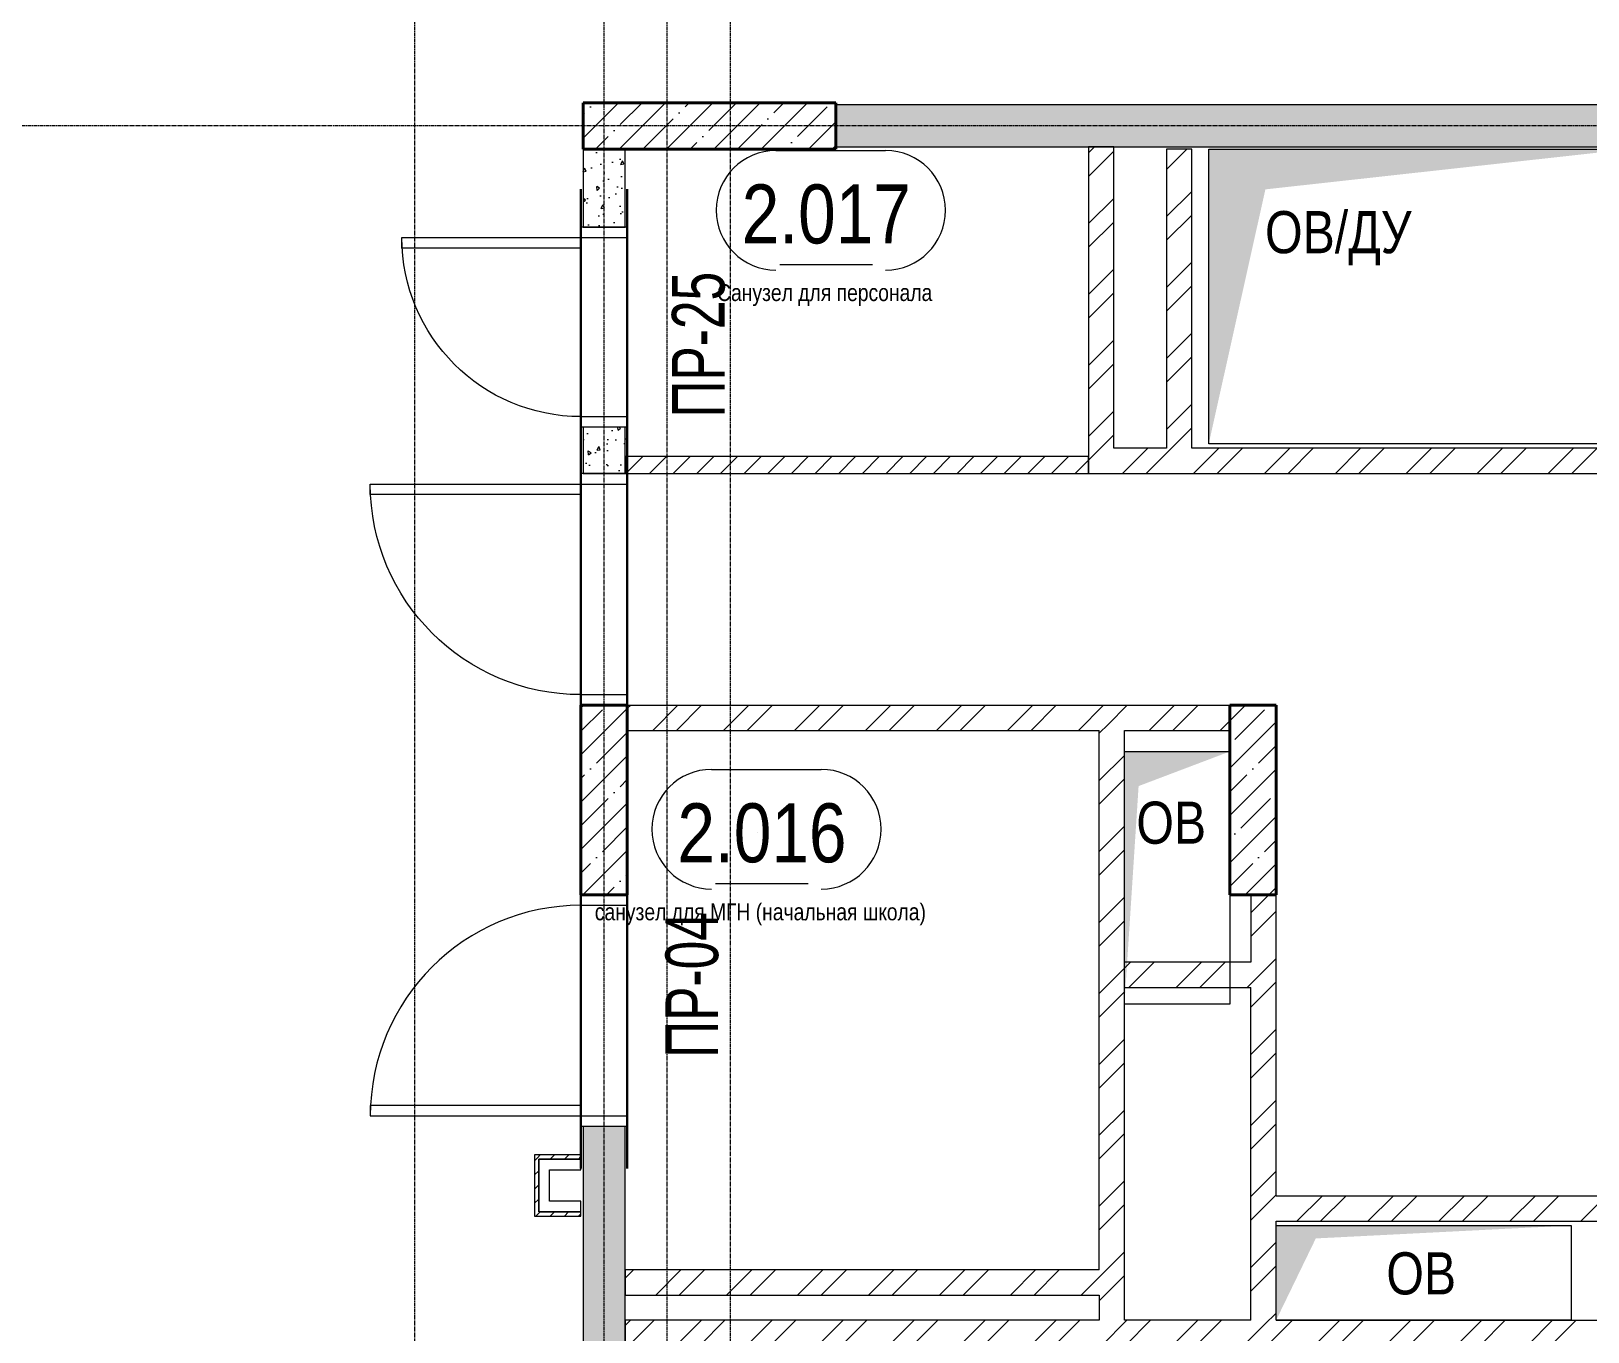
# Model space of a CAD drawing. Header units: millimetres. Extents: x -65509 to 912790, y 446 to 713294.
# Drawn here: x 151775 to 159165, y 182750 to 188925 of the extents above; entities that cross this region are included whole.
import ezdxf
from ezdxf.enums import TextEntityAlignment as Align

# ---------------------------------------------------------------- set-up
doc = ezdxf.new("R2010")
doc.units = ezdxf.units.MM
doc.linetypes.add('CENTER2', pattern=[28.575, 19.05, -3.175, 3.175, -3.175])
doc.linetypes.add('HIDDEN2', pattern=[4.7625, 3.175, -1.5875])
doc.layers.get('Defpoints').update_dxf_attribs({"color": 250})
for name, color, linetype, lineweight in [('АР_Area', 250, 'Continuous', 5), ('АР_Двери', 5, 'Continuous', 9), ('АР_Колонны', 250, 'Continuous', 30), ('АР_Стены ГКЛ', 250, 'Continuous', 15), ('АР_Стены ЖБ', 250, 'Continuous', 35), ('АР_Стены кирпич', 250, 'Continuous', 20), ('АР_Стены ПЕНОблок', 250, 'Continuous', 20), ('АР_Штриховка', 250, 'Continuous', 0), ('ОВ_Шахты', 250, 'Continuous', 5), ('РД_Оси_100', 250, 'Continuous', 0)]:
    doc.layers.add(name, color=color, linetype=linetype, lineweight=lineweight)
doc.layers.add('РД_Перемычка инж проемов', color=250, linetype='Continuous')
doc.layers.add('РД_Проем', color=250, linetype='Continuous', lineweight=0, plot=False)
doc.layers.add('РД_проем_инж перемыч_подсчет', color=250, linetype='Continuous', lineweight=30, plot=False)
doc.styles.add('Arial0', font='arial.ttf')
doc.styles.add('style1', font='ARIALN.TTF')
doc.styles.add('ккк', font='isocpeur.ttf', dxfattribs={"width": 0.85, "oblique": 15})
pattern_1 = [(45, (142195.16, 127275.07), (-168.3798, 168.3798), []), (45, (142307.4, 127275.07), (-168.3798, 168.3798), [])]
pattern_2 = [(45, (142195.16, 127275.07), (-168.3798, 168.3798), []), (45, (142307.4, 127275.07), (-168.3798, 168.3798), [])]
pattern_3 = [(45, (142195.16, 127275.07), (-112.2532, 112.2532), []), (45, (142307.41, 127275.07), (-112.2532, 112.2532), [198.4375, -39.6875, 0, -39.6875])]

# ---------------------------------------------------------------- blocks, each defined once
blk = doc.blocks.new('СОШ_2200_АР_ОСИ_М100_28.05.24')
at = {"layer": 'РД_Оси_100', "linetype": 'CENTER2'}
blk.add_line((29555, 61200), (-5954.958, 61200), dxfattribs=at)
for points in [[(11400, 139938.679), (11400, -6155)], [(12000.12, -6155), (12300, -5755), (12300, 139538.679), (12000, 139938.679)], [(12600, -6155), (12600, 139938.679)], [(13200, -6155), (12900, -5755), (12900, 139538.679), (13220.167, 139939.357)]]:
    blk.add_lwpolyline(points, dxfattribs=at)
blk = doc.blocks.new('otv')
at = {"linetype": 'Continuous'}
blk.add_lwpolyline([(0, -1), (0, 0), (1, 0), (1, -1)], close=True, dxfattribs=at)
blk.add_solid([(0, -1), (0, 0), (0.1346, -0.1366), (1, 0)], dxfattribs=at)
blk = doc.blocks.new('MOK-МаркаПом_овал_ареал')
for p, q in [((-2.986, 3.764), (3.522, 3.764)), ((-2.75, -3), (2.75, -3))]:
    blk.add_line(p, q)
for centre, radius, start, end in [((-2.986, 0.215), 3.55, 90, 270), ((3.522, 0.215), 3.55, 270, 90), ((-7.411, 0), 7.161, 0, 0.00095)]:
    blk.add_arc(centre, radius, start, end)
at = {"color": 0, "style": 'style1'}
blk.add_attdef('АР-ПОМЕЩЕНИЕ:НОМЕР', text='', height=3, dxfattribs=at).set_placement((0.261, 0), align=Align.MIDDLE)
blk = doc.blocks.new('MOK-МаркаПеремычки')
at = {"color": 0, "style": 'ккк', "oblique": 15, "width": 0.85}
blk.add_attdef('АР-ПРОЕМ:ПЕРЕМЫЧКА', text='', height=2.5, dxfattribs=at).set_placement((0, 0), align=Align.MIDDLE)

msp = doc.modelspace()

# ---------------------------------------------------------------- hatches: boundary and pattern name
at = {"layer": 'АР_Стены ГКЛ', "linetype": 'Continuous', "lineweight": 0}
h = msp.add_hatch(dxfattribs=at)
h.set_pattern_fill('ANSI31', color=256, scale=15, style=0)
h.set_pattern_definition([(45, (142195.157, 127275.073), (-33.67596, 33.67596), [])])
h.paths.add_polyline_path([(154165.157, 183299.828), (154185.157, 183319.828), (154185.157, 183569.828), (154165.157, 183589.828)], flags=0)
h = msp.add_hatch(dxfattribs=at)
h.set_pattern_fill('ANSI31', color=256, scale=15, style=0)
h.set_pattern_definition([(45, (142195.157, 127275.073), (-33.67596, 33.67596), [])])
h.paths.add_polyline_path([(154165.157, 183589.828), (154185.157, 183569.828), (154385.157, 183569.828), (154385.157, 183589.828)], flags=0)
h = msp.add_hatch(dxfattribs=at)
h.set_pattern_fill('ANSI31', color=256, scale=15, style=0)
h.set_pattern_definition([(45, (142195.157, 127275.073), (-33.67596, 33.67596), [])])
h.paths.add_polyline_path([(154385.157, 183299.828), (154385.157, 183319.828), (154185.157, 183319.828), (154165.157, 183299.828)], flags=0)
at = {"layer": 'АР_Штриховка', "linetype": 'Continuous', "lineweight": 5}
h = msp.add_hatch(dxfattribs=at)
h.set_pattern_fill('ANSI35', color=256, scale=25, style=0)
h.set_pattern_definition([(45, (142195.16, 127275.07), (-112.2532, 112.2532), []), (45, (142307.41, 127275.07), (-112.2532, 112.2532), [198.4375, -39.6875, 0, -39.6875])])
h.paths.add_polyline_path([(155595.157, 188365.073), (155595.157, 188585.073), (154395.157, 188585.073), (154395.157, 188365.073)], flags=0)
at = {"layer": 'АР_Штриховка', "linetype": 'Continuous', "lineweight": 0}
h = msp.add_hatch(dxfattribs=at)
h.set_pattern_fill('AR-CONC', color=256, angle=45, style=0)
h.set_pattern_definition([(95, (142195.16, 127275.07), (140.09465, 117.55338), [19.05, -209.55]), (40, (142195.16, 127275.07), (-160.01845, 110.17673), [15.24, -167.6406]), (145.45144, (142206.83, 127284.87), (-19.9238, 227.7301), [16.19, -178.09024]), (91.1842, (142159.24, 127311), (221.41024, 161.9534), [28.575, -314.325]), (141.63556, (142177.7, 127324.5), (-7.0866, 342.8268), [24.285, -267.1356]), (36.18415, (142159.24, 127311), (-7.0866, 342.8268), [22.86, -251.4597]), (66, (142186.18, 127319.97), (179.51998, 34.89515), [19.05, -209.55]), (11, (142186.18, 127319.97), (-86.5399, 173.9412), [15.24, -167.64]), (116.45145, (142201.14, 127322.88), (92.98005, 208.83634), [16.19, -178.08994]), (82.5, (142195.16, 127275.07), (-57.60547, 61.973414), [0, -165.608, 0, -170.18, 0, -168.275]), (52.5, (142195.16, 127275.07), (-23.58973, 118.087), [0, -97.028, 0, -161.798, 0, -64.135]), (12.5, (142155.105, 127235.02), (99.92786, 91.826196), [0, -63.5, 0, -198.12, 0, -262.89]), (2.5, (142137.14, 127217.06), (86.7639, 122.7224), [0, -82.55, 0, -131.572, 0, -186.69])])
h.paths.add_polyline_path([(162195.157, 188375.073), (162195.157, 188575.073), (155595.157, 188575.073), (155595.157, 188375.073)], flags=0)
h = msp.add_hatch(dxfattribs=at)
h.set_pattern_fill('ANSI32', color=256, scale=25, angle=-360, style=0)
h.set_pattern_definition([(45, (142195.16, 127275.07), (-168.3798, 168.3798), []), (45, (142307.4, 127275.07), (-168.3798, 168.3798), [])])
h.paths.add_polyline_path([(156915.157, 188375.073), (156795.157, 188375.073), (156795.157, 186825.073), (156915.157, 186945.073)], flags=0)
h = msp.add_hatch(dxfattribs=at)
h.set_pattern_fill('AR-CONC', color=256, angle=-315, style=0)
h.set_pattern_definition([(95, (142195.16, 127275.07), (140.09465, 117.55338), [19.05, -209.55]), (40, (142195.16, 127275.07), (-160.01845, 110.17673), [15.24, -167.6406]), (145.45144, (142206.83, 127284.87), (-19.9238, 227.7301), [16.19, -178.09024]), (91.1842, (142159.24, 127311), (221.41024, 161.9534), [28.575, -314.325]), (141.63556, (142177.7, 127324.5), (-7.0866, 342.8268), [24.285, -267.1356]), (36.18415, (142159.24, 127311), (-7.0866, 342.8268), [22.86, -251.4597]), (66, (142186.18, 127319.97), (179.51998, 34.89515), [19.05, -209.55]), (11, (142186.18, 127319.97), (-86.5399, 173.9412), [15.24, -167.64]), (116.45145, (142201.14, 127322.88), (92.98005, 208.83634), [16.19, -178.08994]), (82.5, (142195.16, 127275.07), (-57.60547, 61.973414), [0, -165.608, 0, -170.18, 0, -168.275]), (52.5, (142195.16, 127275.07), (-23.58973, 118.087), [0, -97.028, 0, -161.798, 0, -64.135]), (12.5, (142155.105, 127235.02), (99.92786, 91.826196), [0, -63.5, 0, -198.12, 0, -262.89]), (2.5, (142137.14, 127217.06), (86.7639, 122.7224), [0, -82.55, 0, -131.572, 0, -186.69])])
h.paths.add_polyline_path([(154595.157, 188365.073), (154395.157, 188365.073), (154395.157, 187995.073), (154595.157, 187995.073)], flags=0)
h.paths.add_polyline_path([(154595.157, 187045.073), (154395.157, 187045.073), (154395.157, 186825.073), (154595.157, 186825.073)], flags=0)
h = msp.add_hatch(dxfattribs=at)
h.set_pattern_fill('ANSI32', color=256, scale=25, angle=-360, style=0)
h.set_pattern_definition(pattern_2)
h.paths.add_polyline_path([(157285.157, 188365.073), (157165.157, 188365.073), (157165.157, 186945.073), (157205.157, 186915.073), (157285.157, 186945.073)], flags=0)
at = {"layer": 'АР_Штриховка', "linetype": 'Continuous', "lineweight": 0, "ltscale": 0.5}
h = msp.add_hatch(dxfattribs=at)
h.set_pattern_fill('ANSI31', color=256, scale=25, style=0)
h.set_pattern_definition([(45, (142195.16, 127275.07), (-56.1266, 56.1266), [])])
h.paths.add_polyline_path([(156795.157, 186825.073), (156795.157, 186905.073), (154595.157, 186905.073), (154595.157, 186825.073)], flags=0)
at = {"layer": 'АР_Штриховка', "linetype": 'Continuous', "lineweight": 0}
h = msp.add_hatch(dxfattribs=at)
h.set_pattern_fill('ANSI32', color=256, scale=25, style=0)
h.set_pattern_definition([(45, (142195.16, 127275.07), (-168.3798, 168.3798), []), (45, (142307.4, 127275.07), (-168.3798, 168.3798), [])])
h.paths.add_polyline_path([(159565.157, 186945.073), (159525.157, 186915.073), (159565.157, 186825.073)], flags=0)
h.paths.add_polyline_path([(156915.157, 186945.073), (156795.157, 186825.073), (157165.157, 186825.073), (157205.157, 186915.073), (157165.157, 186945.073)], flags=0)
h.paths.add_polyline_path([(157285.157, 186945.073), (157205.157, 186915.073), (157165.157, 186825.073), (159565.157, 186825.073), (159525.157, 186915.073), (159445.157, 186945.073)], flags=0)
at = {"layer": 'АР_Штриховка', "linetype": 'Continuous', "lineweight": 5}
h = msp.add_hatch(dxfattribs=at)
h.set_pattern_fill('ANSI35', color=256, scale=25, style=0)
h.set_pattern_definition(pattern_3)
h.paths.add_polyline_path([(154385.157, 184825.073), (154605.157, 184825.073), (154605.157, 185725.073), (154385.157, 185725.073)], flags=0)
at = {"layer": 'АР_Штриховка', "linetype": 'Continuous', "lineweight": 0}
h = msp.add_hatch(dxfattribs=at)
h.set_pattern_fill('ANSI32', color=256, scale=25, angle=-360, style=0)
h.set_pattern_definition([(45, (142195.16, 127275.07), (-168.3798, 168.3798), []), (45, (142307.4, 127275.07), (-168.3798, 168.3798), [])])
h.paths.add_polyline_path([(154605.157, 185725.073), (154605.157, 185605.073), (156845.157, 185605.073), (156885.157, 185635.073), (156845.157, 185725.073)], flags=0)
h.paths.add_polyline_path([(156845.157, 185725.073), (156885.157, 185635.073), (156965.157, 185605.073), (157465.158, 185605.073), (157465.158, 185725.073)], flags=0)
at = {"layer": 'АР_Штриховка', "linetype": 'Continuous', "lineweight": 5}
h = msp.add_hatch(dxfattribs=at)
h.set_pattern_fill('ANSI35', color=256, scale=25, style=0)
h.set_pattern_definition(pattern_3)
h.paths.add_polyline_path([(157465.158, 184825.072), (157685.158, 184825.072), (157685.158, 185725.072), (157465.158, 185725.072)], flags=0)
at = {"layer": 'АР_Штриховка', "linetype": 'Continuous', "lineweight": 0}
h = msp.add_hatch(dxfattribs=at)
h.set_pattern_fill('ANSI32', color=256, scale=25, angle=-360, style=0)
h.set_pattern_definition(pattern_2)
h.paths.add_polyline_path([(156965.157, 183045.073), (156875.157, 183005.073), (156845.157, 182925.073), (156845.157, 182805.073), (156885.157, 182775.073), (156965.157, 182805.073)], flags=0)
h.paths.add_polyline_path([(156965.157, 185605.073), (156885.157, 185635.073), (156845.157, 185605.073), (156845.157, 184385.305), (156935.157, 184425.305), (156965.157, 184505.305)], flags=0)
h.paths.add_polyline_path([(156965.157, 184385.305), (156935.157, 184425.305), (156845.157, 184385.305), (156845.157, 183045.073), (156875.157, 183005.073), (156965.157, 183045.073)], flags=0)
h = msp.add_hatch(dxfattribs=at)
h.set_pattern_fill('AR-CONC', color=256, angle=-315, style=0)
h.set_pattern_definition([(95, (142195.16, 127275.07), (140.09465, 117.55338), [19.05, -209.55]), (40, (142195.16, 127275.07), (-160.01845, 110.1767), [15.24, -167.6406]), (145.45144, (142206.83, 127284.87), (-19.9238, 227.7301), [16.19, -178.09024]), (91.1842, (142159.24, 127311), (221.41024, 161.9534), [28.575, -314.325]), (141.63556, (142177.7, 127324.5), (-7.0866, 342.8268), [24.285, -267.1356]), (36.18415, (142159.24, 127311), (-7.0866, 342.8268), [22.86, -251.4597]), (66, (142186.18, 127319.97), (179.51998, 34.89515), [19.05, -209.55]), (11, (142186.18, 127319.97), (-86.5399, 173.9412), [15.24, -167.64]), (116.45145, (142201.14, 127322.88), (92.98005, 208.83634), [16.19, -178.08994]), (82.5, (142195.16, 127275.07), (-57.60547, 61.973414), [0, -165.608, 0, -170.18, 0, -168.275]), (52.5, (142195.16, 127275.07), (-23.58973, 118.087), [0, -97.028, 0, -161.798, 0, -64.135]), (12.5, (142155.105, 127235.02), (99.92786, 91.826196), [0, -63.5, 0, -198.12, 0, -262.89]), (2.5, (142137.14, 127217.06), (86.7639, 122.7224), [0, -82.55, 0, -131.572, 0, -186.69])])
h.paths.add_polyline_path([(154595.157, 184826.073), (154395.157, 184826.073), (154395.157, 184825.073), (154595.157, 184825.073)], flags=0)
h.paths.add_polyline_path([(154595.157, 183725.073), (154395.157, 183725.073), (154395.157, 182525.073), (154595.157, 182525.073)], flags=0)
h.paths.add_polyline_path([(154595.157, 181425.073), (154395.157, 181425.073), (154395.157, 181025.073), (154595.157, 181025.073)], flags=0)
h.paths.add_polyline_path([(154595.157, 179925.073), (154395.157, 179925.073), (154395.157, 179924.073), (154595.157, 179924.073)], flags=0)
h = msp.add_hatch(dxfattribs=at)
h.set_pattern_fill('ANSI32', color=256, scale=25, angle=-360, style=0)
h.set_pattern_definition([(45, (142195.16, 127275.07), (-168.3798, 168.3798), []), (45, (142307.4, 127275.07), (-168.3798, 168.3798), [])])
h.paths.add_polyline_path([(157685.158, 183275.073), (157655.158, 183315.073), (157565.158, 183275.073), (157565.157, 182805.073), (157605.157, 182775.073), (157685.157, 182805.073)], flags=0)
h.paths.add_polyline_path([(157685.158, 184825.072), (157565.158, 184825.072), (157565.158, 184505.305), (157595.158, 184425.305), (157685.158, 184385.305)], flags=0)
h.paths.add_polyline_path([(157685.158, 184385.305), (157595.158, 184425.305), (157565.158, 184385.305), (157565.158, 183275.073), (157655.158, 183315.073), (157685.158, 183395.073)], flags=0)
h = msp.add_hatch(dxfattribs=at)
h.set_pattern_fill('ANSI32', color=256, scale=25, angle=-360, style=0)
h.set_pattern_definition(pattern_2)
h.paths.add_polyline_path([(156965.157, 184505.305), (156935.157, 184425.305), (156965.157, 184385.305), (157565.158, 184385.305), (157595.158, 184425.305), (157565.158, 184505.305)], flags=0)
h = msp.add_hatch(dxfattribs=at)
h.set_pattern_fill('ANSI32', color=256, scale=25, style=0)
h.set_pattern_definition([(45, (142195.16, 127275.07), (-168.3798, 168.3798), []), (45, (142307.4, 127275.07), (-168.3798, 168.3798), [])])
h.paths.add_polyline_path([(157685.158, 183395.073), (157655.158, 183315.073), (157685.158, 183275.073), (159245.158, 183275.073), (159305.158, 183335.073), (159245.158, 183395.073)], flags=0)
h.paths.add_polyline_path([(159365.158, 183395.073), (159305.158, 183335.073), (159365.158, 183275.073), (160315.098, 183275.073), (160395.098, 183305.073), (160435.098, 183395.073)], flags=0)
h.paths.add_polyline_path([(160435.098, 183395.073), (160395.098, 183305.073), (160435.098, 183275.073), (162195.157, 183275.073), (162195.157, 183395.073)], flags=0)
h = msp.add_hatch(dxfattribs=at)
h.set_pattern_fill('ANSI32', color=256, scale=25, style=0)
h.set_pattern_definition(pattern_1)
h.paths.add_polyline_path([(156845.157, 182925.073), (156875.157, 183005.073), (156845.157, 183045.073), (154595.157, 183045.073), (154595.157, 182925.073)], flags=0)
h = msp.add_hatch(dxfattribs=at)
h.set_pattern_fill('ANSI32', color=256, scale=25, style=0)
h.set_pattern_definition(pattern_1)
h.paths.add_polyline_path([(157565.157, 182685.073), (157605.157, 182775.073), (157565.157, 182805.073), (156965.157, 182805.073), (156885.157, 182775.073), (156845.157, 182685.073)], flags=0)
h.paths.add_polyline_path([(156845.157, 182685.073), (156885.157, 182775.073), (156845.157, 182805.073), (154595.157, 182805.073), (154595.157, 182685.073)], flags=0)
h.paths.add_polyline_path([(159365.158, 182685.073), (159325.158, 182775.073), (159245.158, 182805.073), (158415.157, 182805.073), (158375.157, 182715.073), (158415.157, 182685.073)], flags=0)
h.paths.add_polyline_path([(158295.157, 182685.073), (158375.157, 182715.073), (158415.157, 182805.073), (157685.157, 182805.073), (157605.157, 182775.073), (157565.157, 182685.073)], flags=0)
h.paths.add_polyline_path([(162195.157, 182685.073), (162195.157, 182805.073), (160435.098, 182805.073), (160395.098, 182775.073), (160435.098, 182685.073)], flags=0)
h.paths.add_polyline_path([(160435.098, 182685.073), (160395.098, 182775.073), (160315.098, 182805.073), (159365.158, 182805.073), (159325.158, 182775.073), (159365.158, 182685.073)], flags=0)

# ---------------------------------------------------------------- linework, layer by layer
at = {"layer": 'АР_Двери', "linetype": 'Continuous', "lineweight": 9}
for points in [[(154385.157, 187945.073), (154385.157, 187895.073), (153535.157, 187895.073), (153535.157, 187945.073)], [(154605.157, 187945.073), (154605.157, 187995.073), (154385.157, 187995.073), (154385.157, 187945.073)], [(154605.157, 187095.073), (154605.157, 187045.073), (154385.157, 187045.073), (154385.157, 187095.073)], [(154605.157, 186775.073), (154605.157, 186825.073), (154385.157, 186825.073), (154385.157, 186775.073)], [(154385.157, 186775.073), (154385.157, 186725.073), (153385.157, 186725.073), (153385.157, 186775.073)], [(154605.157, 185775.073), (154605.157, 185725.073), (154385.157, 185725.073), (154385.157, 185775.073)], [(154605.157, 184775.073), (154605.157, 184825.073), (154385.157, 184825.073), (154385.157, 184775.073)], [(154385.157, 183775.073), (154385.157, 183825.073), (153385.157, 183825.073), (153385.157, 183775.073)], [(154605.157, 183775.073), (154605.157, 183725.073), (154385.157, 183725.073), (154385.157, 183775.073)]]:
    msp.add_lwpolyline(points, close=True, dxfattribs=at)
at = {"layer": 'АР_Двери', "linetype": 'Continuous', "lineweight": 9, "extrusion": (0, 0, -1)}
for centre, radius in [((-154385.157, 187945.073), 850), ((-154385.157, 186775.073), 1000)]:
    msp.add_arc(centre, radius, 270, 0, dxfattribs=at)
at = {"layer": 'АР_Двери', "linetype": 'Continuous', "lineweight": 9}
msp.add_arc((154385.157, 183775.073), 1000, 90, 180, dxfattribs=at)
at = {"layer": 'АР_Колонны', "linetype": 'HIDDEN2', "lineweight": 25}
for p, q in [((154395.157, 188585.073), (155595.157, 188585.073)), ((154395.157, 188365.073), (154395.157, 188585.073)), ((155595.157, 188585.073), (155595.157, 188365.073)), ((155595.157, 188365.073), (154395.157, 188365.073)), ((154385.157, 185725.073), (154605.157, 185725.073)), ((154385.157, 184825.073), (154385.157, 185725.073)), ((154605.157, 185725.073), (154605.157, 184825.073)), ((157465.158, 185725.072), (157685.158, 185725.072)), ((157465.158, 184825.072), (157465.158, 185725.072)), ((157685.158, 185725.072), (157685.158, 184825.072)), ((154605.157, 184825.073), (154385.157, 184825.073)), ((157685.158, 184825.072), (157465.158, 184825.072))]:
    msp.add_line(p, q, dxfattribs=at)
at = {"layer": 'АР_Колонны', "linetype": 'Continuous', "lineweight": 35}
for p, q in [((154395.157, 188365.073), (154395.157, 188585.073)), ((154395.157, 188585.073), (155595.157, 188585.073)), ((155595.157, 188365.073), (155595.157, 188585.073)), ((154395.157, 188365.073), (155595.157, 188365.073)), ((154385.157, 185725.073), (154605.157, 185725.073)), ((154385.157, 184825.073), (154385.157, 185725.073)), ((154605.157, 184825.073), (154605.157, 185725.073)), ((157465.158, 185725.072), (157685.158, 185725.072)), ((157465.158, 184825.072), (157465.158, 185725.072)), ((157685.158, 184825.072), (157685.158, 185725.072)), ((154385.157, 184825.073), (154605.157, 184825.073)), ((157465.158, 184825.072), (157685.158, 184825.072))]:
    msp.add_line(p, q, dxfattribs=at)
at = {"layer": 'АР_Стены ГКЛ', "linetype": 'Continuous', "lineweight": 5}
for p, q in [((154165.157, 183589.828), (154165.157, 183299.828)), ((154385.157, 183589.828), (154165.157, 183589.828)), ((154185.157, 183569.828), (154185.157, 183319.828)), ((154185.157, 183319.828), (154185.157, 183569.828)), ((154385.157, 183569.828), (154185.157, 183569.828)), ((154185.157, 183569.828), (154385.157, 183569.828)), ((154385.157, 183569.828), (154385.157, 183589.828)), ((154385.157, 183519.828), (154385.157, 183569.828)), ((154235.157, 183369.828), (154235.157, 183519.828)), ((154235.157, 183519.828), (154385.157, 183519.828)), ((154385.157, 183369.828), (154235.157, 183369.828)), ((154385.157, 183319.828), (154385.157, 183369.828)), ((154165.157, 183299.828), (154385.157, 183299.828)), ((154185.157, 183319.828), (154385.157, 183319.828)), ((154385.157, 183319.828), (154185.157, 183319.828)), ((154385.157, 183299.828), (154385.157, 183319.828))]:
    msp.add_line(p, q, dxfattribs=at)
at = {"layer": 'АР_Стены ЖБ', "linetype": 'Continuous', "lineweight": 40}
for p, q in [((155595.157, 188585.073), (154395.157, 188585.073)), ((154395.157, 188585.073), (154395.157, 188365.073)), ((155595.157, 188365.073), (155595.157, 188585.073)), ((154395.157, 188365.073), (155595.157, 188365.073)), ((154605.157, 185725.073), (154385.157, 185725.073)), ((154385.157, 185725.073), (154385.157, 184825.073)), ((154605.157, 184825.073), (154605.157, 185725.073)), ((157685.158, 185725.072), (157465.158, 185725.072)), ((157465.158, 185725.072), (157465.158, 184825.072)), ((157685.158, 184825.072), (157685.158, 185725.072)), ((154385.157, 184825.073), (154605.157, 184825.073)), ((157465.158, 184825.072), (157685.158, 184825.072))]:
    msp.add_line(p, q, dxfattribs=at)
at = {"layer": 'АР_Стены кирпич', "linetype": 'Continuous', "lineweight": 20}
for p, q in [((156915.157, 188375.073), (156795.157, 188375.073)), ((156795.157, 188375.073), (156795.157, 186825.073)), ((156915.157, 186945.073), (156915.157, 188375.073)), ((157285.157, 188365.073), (157165.157, 188365.073)), ((157165.157, 188365.073), (157165.157, 186945.073)), ((157285.157, 186945.073), (157285.157, 188365.073)), ((157165.157, 186945.073), (156915.157, 186945.073)), ((159445.157, 186945.073), (157285.157, 186945.073)), ((156795.157, 186825.073), (159565.157, 186825.073)), ((154605.157, 185725.073), (157465.158, 185725.073)), ((154605.157, 185725.073), (154605.157, 185605.073)), ((157465.158, 185605.073), (157465.158, 185725.073)), ((154605.157, 185605.073), (156845.157, 185605.073)), ((156845.157, 183045.073), (156845.157, 185605.073)), ((156965.157, 184505.305), (156965.157, 185605.073)), ((156965.157, 185605.073), (157465.158, 185605.073)), ((157685.158, 184825.072), (157565.158, 184825.072)), ((157565.158, 184825.072), (157565.158, 184505.305)), ((157685.158, 183395.073), (157685.158, 184825.072)), ((157565.158, 184505.305), (156965.157, 184505.305)), ((156965.157, 182805.073), (156965.157, 184385.305)), ((156965.157, 184385.305), (157565.158, 184385.305)), ((157565.157, 182805.073), (157565.158, 184385.305)), ((159245.158, 183395.073), (157685.158, 183395.073)), ((157685.157, 182805.073), (157685.158, 183275.073)), ((157685.158, 183275.073), (159245.158, 183275.073)), ((156845.157, 183045.073), (154595.157, 183045.073)), ((154595.157, 183045.073), (154595.157, 182925.073)), ((154595.157, 182925.073), (156845.157, 182925.073)), ((156845.157, 182925.073), (156845.157, 182805.073)), ((156845.157, 182805.073), (154595.157, 182805.073)), ((154595.157, 182805.073), (154595.157, 182685.073)), ((157565.157, 182805.073), (156965.157, 182805.073)), ((157685.157, 182805.073), (159245.158, 182805.073))]:
    msp.add_line(p, q, dxfattribs=at)
at = {"layer": 'АР_Стены ПЕНОблок', "linetype": 'Continuous', "lineweight": 20}
for p, q in [((162195.157, 188575.073), (155595.157, 188575.073)), ((155595.157, 188575.073), (155595.157, 188375.073)), ((155595.157, 188375.073), (162195.157, 188375.073)), ((154595.157, 188365.073), (154395.157, 188365.073)), ((154395.157, 188365.073), (154395.157, 187995.073)), ((154595.157, 187995.073), (154595.157, 188365.073)), ((154395.157, 187995.073), (154595.157, 187995.073)), ((154595.157, 187045.073), (154395.157, 187045.073)), ((154395.157, 187045.073), (154395.157, 186825.073)), ((154595.157, 186825.073), (154595.157, 187045.073)), ((156795.157, 186905.073), (154595.157, 186905.073)), ((154595.157, 186905.073), (154595.157, 186825.073)), ((156795.157, 186825.073), (156795.157, 186905.073)), ((154395.157, 186825.073), (154595.157, 186825.073)), ((154595.157, 186825.073), (156795.157, 186825.073)), ((154595.157, 184826.073), (154395.157, 184826.073)), ((154395.157, 184826.073), (154395.157, 184825.073)), ((154395.157, 184825.073), (154595.157, 184825.073)), ((154595.157, 184825.073), (154595.157, 184826.073)), ((154595.157, 183725.073), (154395.157, 183725.073)), ((154395.157, 183725.073), (154395.157, 182525.073)), ((154595.157, 182525.073), (154595.157, 183725.073))]:
    msp.add_line(p, q, dxfattribs=at)
at = {"layer": 'РД_Проем', "linetype": 'Continuous', "lineweight": 0}
for p, q in [((154385.157, 187995.073), (154385.157, 187045.073)), ((154605.157, 187995.073), (154605.157, 187045.073)), ((154385.157, 186825.073), (154385.157, 185725.073)), ((154605.157, 186825.073), (154605.157, 185725.073)), ((154385.157, 184825.073), (154385.157, 183725.073)), ((154605.157, 184825.073), (154605.157, 183725.073))]:
    msp.add_line(p, q, dxfattribs=at)
at = {"layer": 'РД_проем_инж перемыч_подсчет', "linetype": 'Continuous', "lineweight": 30}
for p, q in [((154385.157, 188175.073), (154385.157, 185725.073)), ((154605.157, 188175.073), (154605.157, 185725.073)), ((154385.157, 184825.073), (154385.157, 183525.073)), ((154605.157, 184825.073), (154605.157, 183525.073))]:
    msp.add_line(p, q, dxfattribs=at)

# ---------------------------------------------------------------- block references
at = {"layer": 'АР_Area', "linetype": 'Continuous', "lineweight": 5}
ref = msp.add_blockref('MOK-МаркаПом_овал_ареал', (155549.866, 188057.38), dxfattribs=dict(at, xscale=80, yscale=80, zscale=80))
ref.add_attrib('АР-ПОМЕЩЕНИЕ:НОМЕР', '2.017', dxfattribs={"layer": '0', "color": 0, "height": 280, "style": 'style1'}).set_placement((155549.866, 188057.38), align=Align.MIDDLE)
ref.add_attrib('АР-ПОМЕЩЕНИЕ:НАИМЕНОВАНИЕ', 'Санузел для персонала', dxfattribs={"layer": 'Defpoints', "color": 2, "height": 80, "style": 'style1'}).set_placement((155542.334, 187672.265), align=Align.MIDDLE)
ref = msp.add_blockref('MOK-МаркаПом_овал_ареал', (155244.509, 185119.147), dxfattribs=dict(at, xscale=80, yscale=80, zscale=80))
ref.add_attrib('АР-ПОМЕЩЕНИЕ:НОМЕР', '2.016', dxfattribs={"layer": '0', "color": 0, "height": 280, "style": 'style1'}).set_placement((155244.509, 185119.147), align=Align.MIDDLE)
ref.add_attrib('АР-ПОМЕЩЕНИЕ:НАИМЕНОВАНИЕ', 'санузел для МГН (начальная школа)', dxfattribs={"layer": 'Defpoints', "color": 2, "height": 80, "style": 'style1'}).set_placement((155236.976, 184734.032), align=Align.MIDDLE)
at = {"layer": 'ОВ_Шахты'}
for p, xscale, yscale in [((157365.157, 188365.073), 2000, 1400), ((156965.158, 185505.072), 500, 1200), ((157685.158, 183255.073), 1400, 450)]:
    msp.add_blockref('otv', p, dxfattribs=dict(at, xscale=xscale, yscale=yscale))
at = {"layer": 'РД_Оси_100'}
msp.add_blockref('СОШ_2200_АР_ОСИ_М100_28.05.24', (142195.157, 127275.073), dxfattribs=at)
at = {"layer": 'РД_Перемычка инж проемов', "linetype": 'Continuous', "lineweight": -3}
ref = msp.add_blockref('MOK-МаркаПеремычки', (154941.792, 187436.435, 200), dxfattribs=dict(at, xscale=100, yscale=100, zscale=100, rotation=89.99999999999999))
ref.add_attrib('АР-ПРОЕМ:ПЕРЕМЫЧКА', 'ПР-25', dxfattribs={"layer": '0', "color": 0, "height": 250, "rotation": 90, "style": 'Arial0', "width": 0.7}).set_placement((154941.792, 187436.435, 200), align=Align.MIDDLE)
ref = msp.add_blockref('MOK-МаркаПеремычки', (154911.4, 184396.904, 200), dxfattribs=dict(at, xscale=100, yscale=100, zscale=100, rotation=89.99999999999999))
ref.add_attrib('АР-ПРОЕМ:ПЕРЕМЫЧКА', 'ПР-04', dxfattribs={"layer": '0', "color": 0, "height": 250, "rotation": 90, "style": 'Arial0', "width": 0.7}).set_placement((154911.4, 184396.904, 200), align=Align.MIDDLE)

# ---------------------------------------------------------------- texts
at = {"layer": 'ОВ_Шахты', "char_height": 200, "attachment_point": 5, "style": 'style1'}
for s, insert, width in [('ОВ/ДУ', (157980.234, 187941.73), 3740.42675), ('ОВ', (157187.286, 185165.99), 1850), ('ОВ', (158373.978, 183026.385), 1850)]:
    msp.add_mtext(s, dxfattribs=dict(at, insert=insert, width=width))

doc.saveas('drawing.dxf')
